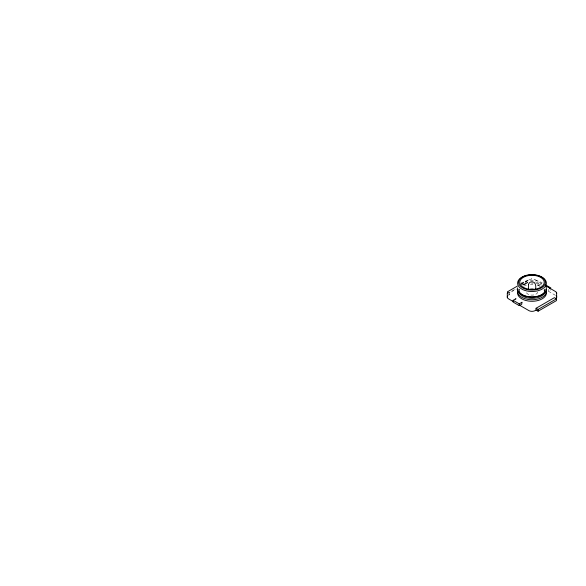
<?xml version="1.0" encoding="UTF-8"?>
<svg xmlns="http://www.w3.org/2000/svg" width="586" height="586" viewBox="0 0 586 586"><rect width="100%" height="100%" fill="white"/><g stroke="black" fill="none" stroke-linecap="round" stroke-linejoin="round"><path stroke-width="0.44" stroke-dasharray="2.93 2.2" d="M519.775 289.403L519.76 290.627L519.775 288.935M521.276 283.836L525.862 281.185L527.905 282.364L523.32 285.016M528.997 279.588L532.22 278.863L534.967 279.588M521.152 284.115L529.033 279.566M507.513 293.549L515.922 288.693M522.045 285.162L525.862 282.957L525.862 281.185M508.531 295.315L509.549 294.729L509.549 292.963L516.434 288.986M555.433 295.315L548.298 291.198L550.847 289.726M531.231 278.899L531.707 278.87M534.93 279.566L542.812 284.115M537.186 284.781L540.036 286.429M525.862 282.957L527.224 283.741M507.513 291.784L509.549 292.963M508.194 293.945L509.549 294.729M544.196 289.403L544.196 290.634L544.196 288.935M548.298 289.425L548.298 291.198M523.554 286.21A14.423 8.321 0 0 1 527.979 284.964M530.403 284.686A14.423 8.321 0 0 1 532.872 284.65M537.589 285.294A14.423 8.321 0 0 1 541.676 286.796M523.716 284.613A14.408 8.321 0 0 1 528.257 283.397M531.561 283.111A14.408 8.321 0 0 1 533.238 283.141M538.073 283.888A14.408 8.321 0 0 1 541.567 285.214M521.005 284.994A13.405 7.735 0 0 1 527.766 282.086M535.45 281.954A13.405 7.735 0 0 1 541.457 283.954M520.683 283.448A14.408 8.321 0 0 1 542.175 282.723M523.071 284.825A13.405 7.735 0 0 1 526.323 283.595M536.197 283.258A13.405 7.735 0 0 1 541.457 285.133M537.736 292.077A5.772 3.333 0 0 1 531.985 295.117A5.772 3.333 0 0 1 526.235 292.077M530.491 288.568A5.772 3.333 0 0 1 533.48 288.568M531.605 282.818A4.329 2.498 0 0 1 532.359 282.818M544.189 290.495L544.145 291.044L544.226 290.055L544.189 290.495"/><path stroke-width="0.88" d="M515.673 299.138L515.973 298.67L513.124 300.318L513.124 302.083L519.24 305.621L521.789 304.149L521.862 302.471M528.506 284.437L528.389 289.418M528.455 284.62C528.777 282.774 530.733 281.441 532.571 281.785C536.022 282.305 536.073 286.854 535.575 289.418M522.045 302.237L519.24 303.848L513.124 300.318M517.453 286.049L507.513 291.784L507.513 293.549M549.573 288.693L550.847 287.953L545.493 284.869M536.065 310.031L536.065 308.265L554.415 297.666L556.458 298.845L556.458 300.611L538.102 311.21L536.065 310.031L535.047 310.624A4.329 2.498 0 0 1 528.931 310.624L519.518 305.189M538.102 311.21L538.102 309.445L556.458 298.845M545.918 285.909L556.019 291.85L556.685 293.527L556.685 293.095L556.575 292.656L556.685 297.3M536.065 308.265L538.102 309.445M513.241 301.563L508.531 298.853A4.329 2.498 0 0 1 507.674 296.025M519.24 303.848L519.24 305.621M507.286 293.095L507.286 297.3M546.225 291.645A14.423 8.321 0 0 1 532.491 301.277A14.423 8.321 0 0 1 517.621 292.231M545.903 289.279A14.408 8.321 0 0 1 531.985 299.746A14.408 8.321 0 0 1 518.068 289.279M544.929 291.432A13.405 7.735 0 0 1 531.985 297.168A13.405 7.735 0 0 1 519.042 291.432M545.903 286.451A14.408 8.321 0 0 1 533.238 296.89A14.408 8.321 0 0 1 517.628 287.88M545.332 291.279A13.405 7.735 0 0 1 531.985 298.34A13.405 7.735 0 0 1 518.632 291.279M536.512 275.288A14.408 8.321 0 0 1 544.101 287.689A14.408 8.321 0 0 1 521.408 288.839A14.408 8.321 0 0 1 525.144 275.867M525.891 275.647A14.408 8.321 0 0 1 527.451 275.288M528.257 275.149A14.408 8.321 0 0 1 535.714 275.149M556.297 296.025A4.329 2.498 0 0 1 555.924 298.516M524.953 288.158A12.255 7.076 0 0 0 544.196 282.979A12.255 7.076 0 0 0 526.807 275.955A12.255 7.076 0 0 0 524.953 288.158M524.302 288.7A13.397 7.735 0 0 0 545.332 283.038A13.397 7.735 0 0 0 526.323 275.354A13.397 7.735 0 0 0 524.302 288.7"/></g></svg>
